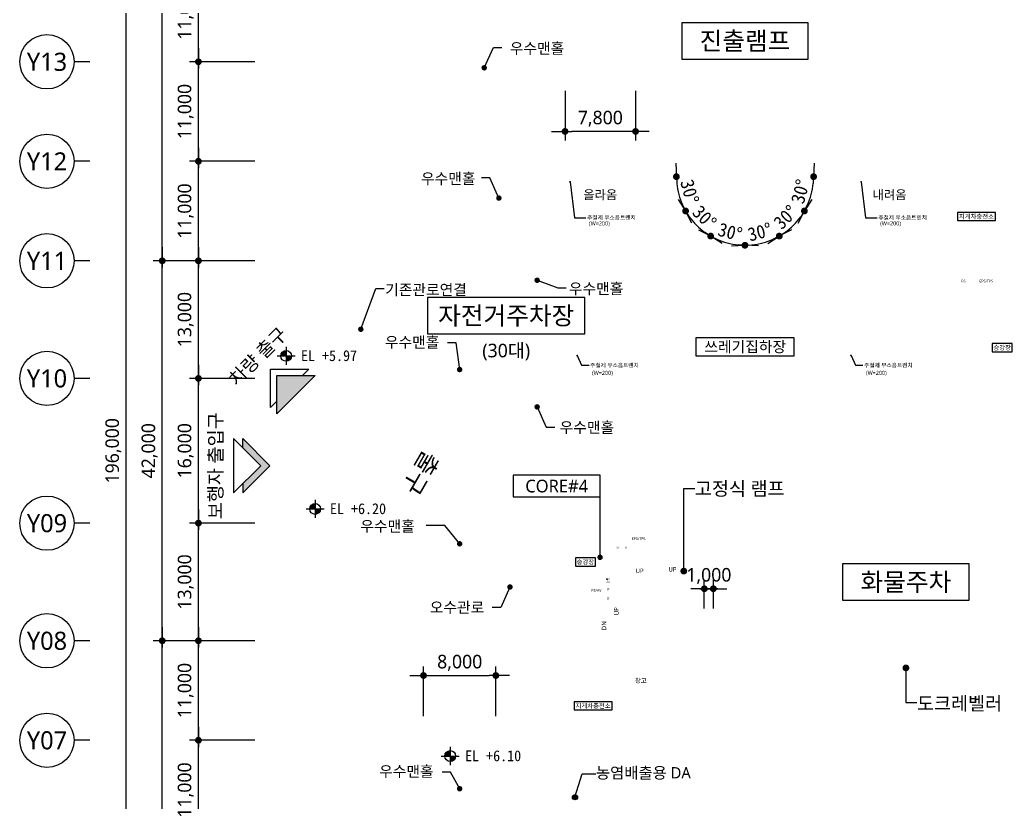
# Model space of a CAD drawing. Header units: millimetres. Extents: x 4806612 to 5147473, y 1423230 to 1974891.
# Drawn here: x 4806612 to 4916362, y 1504552 to 1591024 of the extents above; entities that cross this region are included whole.
import ezdxf
from ezdxf.enums import TextEntityAlignment as Align

# ---------------------------------------------------------------- set-up
doc = ezdxf.new("R2010")
doc.units = ezdxf.units.MM
doc.layers.get('Defpoints').update_dxf_attribs({"color": 140})
for name, color, linetype, lineweight in [('A-AXIS-BUBL', 7, 'Continuous', 25), ('A-DIMS', 7, 'Continuous', 25), ('A-MKXS-LEAD', 7, 'Continuous', 25), ('A-MKXS-TEXT1', 3, 'Continuous', 25), ('A-MKXX-NAME', 3, 'Continuous', 25), ('A-MKXX-SYMB', 7, 'Continuous', 25), ('A-XXXX-SYMB', 7, 'Continuous', 25), ('A-XXXX-TXT2', 3, 'Continuous', 25)]:
    doc.layers.add(name, color=color, linetype=linetype, lineweight=lineweight)
doc.styles.add('HY울릉도L', font='')
doc.styles.add('XR-평면도$0$맑은 고딕', font='malgun.ttf')
doc.styles.add('돋움', font='')
doc.styles.add('돋움체', font='')
doc.styles.add('맑은 고딕', font='malgun.ttf')
doc.styles.add('맑은고딕', font='malgun.ttf')
doc.styles.get('HY울릉도L').set_extended_font_data('HYwulM')
doc.styles.get('돋움').set_extended_font_data('DotumChe')
doc.styles.get('돋움체').set_extended_font_data('DotumChe')
doc.dimstyles.new('CDIM', dxfattribs={"dimtxt": 3, "dimasz": 1.5, "dimexe": 2, "dimexo": 1, "dimgap": 1, "dimtad": 1, "dimdec": 0, "dimrnd": 0.5, "dimzin": 0, "dimdsep": 32, "dimlunit": 6, "dimtxsty": 'HY울릉도L', "dimblk1": '_CIDOT', "dimblk2": '_CIDOT', "dimsah": 1, "dimcen": 5.5, "dimclrd": 2, "dimclre": 2, "dimclrt": 7, "dimadec": 0, "dimazin": 0, "dimtfac": 1, "dimtdec": 0, "dimtix": 1, "dimtmove": 2, "dimatfit": 1, "dimldrblk": '_CIDOT', "dimfxl": 1, "dimtolj": 1, "dimtzin": 0, "dimlwd": -1, "dimarcsym": 0})

# ---------------------------------------------------------------- blocks, each defined once
blk = doc.blocks.new('_CIDOT')
at = {"color": 0, "linetype": 'ByBlock'}
blk.add_line((2, 0), (-1, 0), dxfattribs=at)
at = {"color": 0, "linetype": 'ByBlock', "const_width": 0.5}
blk.add_lwpolyline([(-0.25, 0, 1), (0.25, 0, 1)], format="xyb", close=True, dxfattribs=at)
blk = doc.blocks.new('*D11')
at = {"layer": 'A-DIMS', "lineweight": -2, "transparency": 16777216}
for p, q in [((93193, 111121), (85943, 111121)), ((93193, 100121), (85943, 100121))]:
    blk.add_line(p, q, dxfattribs=at)
at = {"layer": 'A-DIMS', "transparency": 16777216}
blk.add_line((86943, 100871), (86943, 110371), dxfattribs=at)
at = {"layer": 'Defpoints', "color": 0, "transparency": 16777216}
for p in [(86943, 111121), (93693, 111121), (93693, 100121)]:
    blk.add_point(p, dxfattribs=at)
at = {"layer": 'A-DIMS', "transparency": 16777216, "xscale": 750, "yscale": 750, "zscale": 750}
for p, rotation in [((86943, 111121), 90), ((86943, 100121), 270)]:
    blk.add_blockref('_CIDOT', p, dxfattribs=dict(at, rotation=rotation))
at = {"layer": 'A-DIMS', "color": 3, "transparency": 16777216, "insert": (85538, 105621), "char_height": 1500, "attachment_point": 5, "rotation": 90, "style": '맑은고딕'}
blk.add_mtext('\\A1;11,000', dxfattribs=at)
blk = doc.blocks.new('*D12')
at = {"layer": 'A-DIMS', "lineweight": -2, "transparency": 16777216}
for p, q in [((93193, 122121), (85943, 122121)), ((93193, 111121), (85943, 111121))]:
    blk.add_line(p, q, dxfattribs=at)
at = {"layer": 'A-DIMS', "transparency": 16777216}
blk.add_line((86943, 111871), (86943, 121371), dxfattribs=at)
at = {"layer": 'Defpoints', "color": 0, "transparency": 16777216}
for p in [(86943, 122121), (93693, 122121), (93693, 111121)]:
    blk.add_point(p, dxfattribs=at)
at = {"layer": 'A-DIMS', "transparency": 16777216, "xscale": 750, "yscale": 750, "zscale": 750}
for p, rotation in [((86943, 122121), 90), ((86943, 111121), 270)]:
    blk.add_blockref('_CIDOT', p, dxfattribs=dict(at, rotation=rotation))
at = {"layer": 'A-DIMS', "color": 3, "transparency": 16777216, "insert": (85538, 116621), "char_height": 1500, "attachment_point": 5, "rotation": 90, "style": '맑은고딕'}
blk.add_mtext('\\A1;11,000', dxfattribs=at)
blk = doc.blocks.new('*D13')
at = {"layer": 'A-DIMS', "lineweight": -2, "transparency": 16777216}
for p, q in [((93193, 135121), (85943, 135121)), ((93193, 122121), (85943, 122121))]:
    blk.add_line(p, q, dxfattribs=at)
at = {"layer": 'A-DIMS', "transparency": 16777216}
blk.add_line((86943, 122871), (86943, 134371), dxfattribs=at)
at = {"layer": 'Defpoints', "color": 0, "transparency": 16777216}
for p in [(86943, 135121), (93693, 135121), (93693, 122121)]:
    blk.add_point(p, dxfattribs=at)
at = {"layer": 'A-DIMS', "transparency": 16777216, "xscale": 750, "yscale": 750, "zscale": 750}
for p, rotation in [((86943, 135121), 90), ((86943, 122121), 270)]:
    blk.add_blockref('_CIDOT', p, dxfattribs=dict(at, rotation=rotation))
at = {"layer": 'A-DIMS', "color": 3, "transparency": 16777216, "insert": (85538, 128621), "char_height": 1500, "attachment_point": 5, "rotation": 90, "style": '맑은고딕'}
blk.add_mtext('\\A1;13,000', dxfattribs=at)
blk = doc.blocks.new('*D14')
at = {"layer": 'A-DIMS', "lineweight": -2, "transparency": 16777216}
for p, q in [((93193, 151121), (85943, 151121)), ((93193, 135121), (85943, 135121))]:
    blk.add_line(p, q, dxfattribs=at)
at = {"layer": 'A-DIMS', "transparency": 16777216}
blk.add_line((86943, 135871), (86943, 150371), dxfattribs=at)
at = {"layer": 'Defpoints', "color": 0, "transparency": 16777216}
for p in [(86943, 151121), (93693, 151121), (93693, 135121)]:
    blk.add_point(p, dxfattribs=at)
at = {"layer": 'A-DIMS', "transparency": 16777216, "xscale": 750, "yscale": 750, "zscale": 750}
for p, rotation in [((86943, 151121), 90), ((86943, 135121), 270)]:
    blk.add_blockref('_CIDOT', p, dxfattribs=dict(at, rotation=rotation))
at = {"layer": 'A-DIMS', "color": 3, "transparency": 16777216, "insert": (85538, 143121), "char_height": 1500, "attachment_point": 5, "rotation": 90, "style": '맑은고딕'}
blk.add_mtext('\\A1;16,000', dxfattribs=at)
blk = doc.blocks.new('*D15')
at = {"layer": 'A-DIMS', "lineweight": -2, "transparency": 16777216}
for p, q in [((93193, 164121), (85943, 164121)), ((93193, 151121), (85943, 151121))]:
    blk.add_line(p, q, dxfattribs=at)
at = {"layer": 'A-DIMS', "transparency": 16777216}
blk.add_line((86943, 151871), (86943, 163371), dxfattribs=at)
at = {"layer": 'Defpoints', "color": 0, "transparency": 16777216}
for p in [(86943, 164121), (93693, 164121), (93693, 151121)]:
    blk.add_point(p, dxfattribs=at)
at = {"layer": 'A-DIMS', "transparency": 16777216, "xscale": 750, "yscale": 750, "zscale": 750}
for p, rotation in [((86943, 164121), 90), ((86943, 151121), 270)]:
    blk.add_blockref('_CIDOT', p, dxfattribs=dict(at, rotation=rotation))
at = {"layer": 'A-DIMS', "color": 3, "transparency": 16777216, "insert": (85538, 157621), "char_height": 1500, "attachment_point": 5, "rotation": 90, "style": '맑은고딕'}
blk.add_mtext('\\A1;13,000', dxfattribs=at)
blk = doc.blocks.new('*D16')
at = {"layer": 'A-DIMS', "lineweight": -2, "transparency": 16777216}
for p, q in [((93193, 175121), (85943, 175121)), ((93193, 164121), (85943, 164121))]:
    blk.add_line(p, q, dxfattribs=at)
at = {"layer": 'A-DIMS', "transparency": 16777216}
blk.add_line((86943, 164871), (86943, 174371), dxfattribs=at)
at = {"layer": 'Defpoints', "color": 0, "transparency": 16777216}
for p in [(86943, 175121), (93693, 175121), (93693, 164121)]:
    blk.add_point(p, dxfattribs=at)
at = {"layer": 'A-DIMS', "transparency": 16777216, "xscale": 750, "yscale": 750, "zscale": 750}
for p, rotation in [((86943, 175121), 90), ((86943, 164121), 270)]:
    blk.add_blockref('_CIDOT', p, dxfattribs=dict(at, rotation=rotation))
at = {"layer": 'A-DIMS', "color": 3, "transparency": 16777216, "insert": (85538, 169621), "char_height": 1500, "attachment_point": 5, "rotation": 90, "style": '맑은고딕'}
blk.add_mtext('\\A1;11,000', dxfattribs=at)
blk = doc.blocks.new('*D17')
at = {"layer": 'A-DIMS', "lineweight": -2, "transparency": 16777216}
for p, q in [((93193, 186121), (85943, 186121)), ((93193, 175121), (85943, 175121))]:
    blk.add_line(p, q, dxfattribs=at)
at = {"layer": 'A-DIMS', "transparency": 16777216}
blk.add_line((86943, 175871), (86943, 185371), dxfattribs=at)
at = {"layer": 'Defpoints', "color": 0, "transparency": 16777216}
for p in [(86943, 186121), (93693, 186121), (93693, 175121)]:
    blk.add_point(p, dxfattribs=at)
at = {"layer": 'A-DIMS', "transparency": 16777216, "xscale": 750, "yscale": 750, "zscale": 750}
for p, rotation in [((86943, 186121), 90), ((86943, 175121), 270)]:
    blk.add_blockref('_CIDOT', p, dxfattribs=dict(at, rotation=rotation))
at = {"layer": 'A-DIMS', "color": 3, "transparency": 16777216, "insert": (85538, 180621), "char_height": 1500, "attachment_point": 5, "rotation": 90, "style": '맑은고딕'}
blk.add_mtext('\\A1;11,000', dxfattribs=at)
blk = doc.blocks.new('*D18')
at = {"layer": 'A-DIMS', "lineweight": -2, "transparency": 16777216}
for p, q in [((93193, 197121), (85943, 197121)), ((93193, 186121), (85943, 186121))]:
    blk.add_line(p, q, dxfattribs=at)
at = {"layer": 'A-DIMS', "transparency": 16777216}
blk.add_line((86943, 186871), (86943, 196371), dxfattribs=at)
at = {"layer": 'Defpoints', "color": 0, "transparency": 16777216}
for p in [(86943, 197121), (93693, 197121), (93693, 186121)]:
    blk.add_point(p, dxfattribs=at)
at = {"layer": 'A-DIMS', "transparency": 16777216, "xscale": 750, "yscale": 750, "zscale": 750}
for p, rotation in [((86943, 197121), 90), ((86943, 186121), 270)]:
    blk.add_blockref('_CIDOT', p, dxfattribs=dict(at, rotation=rotation))
at = {"layer": 'A-DIMS', "color": 3, "transparency": 16777216, "insert": (85538, 191621), "char_height": 1500, "attachment_point": 5, "rotation": 90, "style": '맑은고딕'}
blk.add_mtext('\\A1;11,000', dxfattribs=at)
blk = doc.blocks.new('*D23')
at = {"layer": 'A-DIMS', "lineweight": -2, "transparency": 16777216}
for p, q in [((93193, 122121), (81943, 122121)), ((93193, 45121), (81943, 45121))]:
    blk.add_line(p, q, dxfattribs=at)
at = {"layer": 'A-DIMS', "transparency": 16777216}
blk.add_line((82943, 45871), (82943, 121371), dxfattribs=at)
at = {"layer": 'Defpoints', "color": 0, "transparency": 16777216}
for p in [(82943, 122121), (93693, 122121), (93693, 45121)]:
    blk.add_point(p, dxfattribs=at)
at = {"layer": 'A-DIMS', "transparency": 16777216, "xscale": 750, "yscale": 750, "zscale": 750}
for p, rotation in [((82943, 122121), 90), ((82943, 45121), 270)]:
    blk.add_blockref('_CIDOT', p, dxfattribs=dict(at, rotation=rotation))
at = {"layer": 'A-DIMS', "color": 3, "transparency": 16777216, "insert": (81542, 83621), "char_height": 1500, "attachment_point": 5, "rotation": 90, "style": '맑은고딕'}
blk.add_mtext('\\A1;77,000', dxfattribs=at)
blk = doc.blocks.new('*D24')
at = {"layer": 'A-DIMS', "lineweight": -2, "transparency": 16777216}
for p, q in [((93193, 241121), (77943, 241121)), ((93193, 45121), (77943, 45121))]:
    blk.add_line(p, q, dxfattribs=at)
at = {"layer": 'A-DIMS', "transparency": 16777216}
blk.add_line((78943, 45871), (78943, 240371), dxfattribs=at)
at = {"layer": 'Defpoints', "color": 0, "transparency": 16777216}
for p in [(78943, 241121), (93693, 241121), (93693, 45121)]:
    blk.add_point(p, dxfattribs=at)
at = {"layer": 'A-DIMS', "transparency": 16777216, "xscale": 750, "yscale": 750, "zscale": 750}
for p, rotation in [((78943, 241121), 90), ((78943, 45121), 270)]:
    blk.add_blockref('_CIDOT', p, dxfattribs=dict(at, rotation=rotation))
at = {"layer": 'A-DIMS', "color": 3, "transparency": 16777216, "insert": (77538, 143121), "char_height": 1500, "attachment_point": 5, "rotation": 90, "style": '맑은고딕'}
blk.add_mtext('\\A1;196,000', dxfattribs=at)
blk = doc.blocks.new('*D26')
at = {"layer": 'A-DIMS', "lineweight": -2, "transparency": 16777216}
for p, q in [((93193, 164121), (81943, 164121)), ((93193, 122121), (81943, 122121))]:
    blk.add_line(p, q, dxfattribs=at)
at = {"layer": 'A-DIMS', "transparency": 16777216}
blk.add_line((82943, 122871), (82943, 163371), dxfattribs=at)
at = {"layer": 'Defpoints', "color": 0, "transparency": 16777216}
for p in [(82943, 164121), (93693, 164121), (93693, 122121)]:
    blk.add_point(p, dxfattribs=at)
at = {"layer": 'A-DIMS', "transparency": 16777216, "xscale": 750, "yscale": 750, "zscale": 750}
for p, rotation in [((82943, 164121), 90), ((82943, 122121), 270)]:
    blk.add_blockref('_CIDOT', p, dxfattribs=dict(at, rotation=rotation))
at = {"layer": 'A-DIMS', "color": 3, "transparency": 16777216, "insert": (81542, 143121), "char_height": 1500, "attachment_point": 5, "rotation": 90, "style": '맑은고딕'}
blk.add_mtext('\\A1;42,000', dxfattribs=at)
blk = doc.blocks.new('*D27')
at = {"layer": 'A-DIMS', "lineweight": -2, "transparency": 16777216}
for p, q in [((93193, 241121), (81943, 241121)), ((93193, 164121), (81943, 164121))]:
    blk.add_line(p, q, dxfattribs=at)
at = {"layer": 'A-DIMS', "transparency": 16777216}
blk.add_line((82943, 164871), (82943, 240371), dxfattribs=at)
at = {"layer": 'Defpoints', "color": 0, "transparency": 16777216}
for p in [(82943, 241121), (93693, 241121), (93693, 164121)]:
    blk.add_point(p, dxfattribs=at)
at = {"layer": 'A-DIMS', "transparency": 16777216, "xscale": 750, "yscale": 750, "zscale": 750}
for p, rotation in [((82943, 241121), 90), ((82943, 164121), 270)]:
    blk.add_blockref('_CIDOT', p, dxfattribs=dict(at, rotation=rotation))
at = {"layer": 'A-DIMS', "color": 3, "transparency": 16777216, "insert": (81542, 202621), "char_height": 1500, "attachment_point": 5, "rotation": 90, "style": '맑은고딕'}
blk.add_mtext('\\A1;77,000', dxfattribs=at)
blk = doc.blocks.new('글_자전거주차장')
at = {"layer": 'A-XXXX-TXT2', "color": 0}
blk.add_lwpolyline([(-8700, -2000), (8700, -2000), (8700, 2000), (-8700, 2000)], close=True, dxfattribs=at)
at = {"layer": 'A-XXXX-TXT2', "style": '맑은고딕'}
blk.add_text('자전거주차장', height=2000, dxfattribs=at).set_placement((0, 0), align=Align.MIDDLE_CENTER)
blk = doc.blocks.new('*D58')
at = {"layer": 'A-DIMS', "lineweight": -2, "transparency": 16777216}
for p, q in [((4851262, 1514050), (4851262, 1519550)), ((4859262, 1514050), (4859262, 1519550))]:
    blk.add_line(p, q, dxfattribs=at)
at = {"layer": 'A-DIMS', "transparency": 16777216}
blk.add_line((4852012, 1518550), (4858512, 1518550), dxfattribs=at)
at = {"layer": 'Defpoints', "color": 0, "transparency": 16777216}
for p in [(4859262, 1518550), (4851262, 1513550), (4859262, 1513550)]:
    blk.add_point(p, dxfattribs=at)
at = {"layer": 'A-DIMS', "transparency": 16777216, "xscale": 750, "yscale": 750, "zscale": 750, "rotation": 180}
blk.add_blockref('_CIDOT', (4851262, 1518550), dxfattribs=at)
at = {"layer": 'A-DIMS', "transparency": 16777216, "xscale": 750, "yscale": 750, "zscale": 750}
blk.add_blockref('_CIDOT', (4859262, 1518550), dxfattribs=at)
at = {"layer": 'A-DIMS', "color": 3, "transparency": 16777216, "insert": (4855262, 1519951), "char_height": 1500, "attachment_point": 5, "style": '맑은고딕'}
blk.add_mtext('\\A1;8,000', dxfattribs=at)
blk = doc.blocks.new('글_진출램프')
at = {"layer": 'A-XXXX-TXT2', "color": 0}
blk.add_lwpolyline([(-7000, -1997), (7000, -1997), (7000, 2003), (-7000, 2003)], close=True, dxfattribs=at)
at = {"layer": 'A-XXXX-TXT2', "style": '맑은고딕'}
blk.add_text('진출램프', height=2000, dxfattribs=at).set_placement((0, 3), align=Align.MIDDLE_CENTER)
blk = doc.blocks.new('글_화물주차')
at = {"layer": 'A-XXXX-TXT2', "color": 0}
blk.add_lwpolyline([(-7000, -2000), (7000, -2000), (7000, 2000), (-7000, 2000)], close=True, dxfattribs=at)
at = {"layer": 'A-XXXX-TXT2', "style": '맑은고딕'}
blk.add_text('화물주차', height=2000, dxfattribs=at).set_placement((0, 0), align=Align.MIDDLE_CENTER)
blk = doc.blocks.new('글_지게차충전소')
at = {"layer": 'A-XXXX-TXT2', "color": 0, "ltscale": 100}
blk.add_lwpolyline([(-2100, 450), (-2100, -450), (2100, -450), (2100, 450)], close=True, dxfattribs=at)
at = {"layer": 'A-XXXX-TXT2', "ltscale": 100, "style": 'XR-평면도$0$맑은 고딕'}
blk.add_text('지게차충전소', height=500, dxfattribs=at).set_placement((0, 0), align=Align.MIDDLE_CENTER)
blk = doc.blocks.new('글_승강장')
at = {"layer": 'A-XXXX-TXT2', "color": 0, "ltscale": 100}
blk.add_lwpolyline([(-1100, 450), (-1100, -450), (1100, -450), (1100, 450)], close=True, dxfattribs=at)
at = {"layer": 'A-XXXX-TXT2', "ltscale": 100, "style": 'XR-평면도$0$맑은 고딕'}
blk.add_text('승강장', height=500, dxfattribs=at).set_placement((0, 0), align=Align.MIDDLE_CENTER)
blk = doc.blocks.new('*D65')
at = {"layer": 'A-DIMS', "lineweight": -2, "transparency": 16777216}
for p, q in [((4882316, 1525942), (4882316, 1529142)), ((4883316, 1525942), (4883316, 1529142))]:
    blk.add_line(p, q, dxfattribs=at)
at = {"layer": 'A-DIMS', "transparency": 16777216}
for p, q in [((4881566, 1528142), (4880816, 1528142)), ((4882316, 1528142), (4883316, 1528142)), ((4884066, 1528142), (4884816, 1528142))]:
    blk.add_line(p, q, dxfattribs=at)
at = {"layer": 'Defpoints', "color": 0, "transparency": 16777216}
for p in [(4883316, 1528142), (4882316, 1525442), (4883316, 1525442)]:
    blk.add_point(p, dxfattribs=at)
at = {"layer": 'A-DIMS', "transparency": 16777216, "xscale": 750, "yscale": 750, "zscale": 750}
blk.add_blockref('_CIDOT', (4882316, 1528142), dxfattribs=at)
at = {"layer": 'A-DIMS', "transparency": 16777216, "xscale": 750, "yscale": 750, "zscale": 750, "rotation": 180}
blk.add_blockref('_CIDOT', (4883316, 1528142), dxfattribs=at)
at = {"layer": 'A-DIMS', "color": 3, "transparency": 16777216, "insert": (4882816, 1529547), "char_height": 1500, "attachment_point": 5, "style": '맑은고딕'}
blk.add_mtext('\\A1;1,000', dxfattribs=at)
blk = doc.blocks.new('*D66')
at = {"layer": 'A-DIMS', "lineweight": -2, "transparency": 16777216}
for p, q in [((4866912, 1583191), (4866912, 1577691)), ((4874712, 1583191), (4874712, 1577691))]:
    blk.add_line(p, q, dxfattribs=at)
at = {"layer": 'A-DIMS', "transparency": 16777216}
blk.add_line((4873962, 1578691), (4867662, 1578691), dxfattribs=at)
at = {"layer": 'Defpoints', "color": 0, "transparency": 16777216}
for p in [(4866912, 1583691), (4874712, 1583691), (4866912, 1578691)]:
    blk.add_point(p, dxfattribs=at)
at = {"layer": 'A-DIMS', "transparency": 16777216, "xscale": 750, "yscale": 750, "zscale": 750}
for p, rotation in [((4866912, 1578691), 179.9999710073349), ((4874712, 1578691), 359.9999710073349)]:
    blk.add_blockref('_CIDOT', p, dxfattribs=dict(at, rotation=rotation))
at = {"layer": 'A-DIMS', "color": 3, "transparency": 16777216, "insert": (4870812, 1580092), "char_height": 1500, "attachment_point": 5, "rotation": 359.99997, "style": '맑은고딕'}
blk.add_mtext('\\A1;7,800', dxfattribs=at)
blk = doc.blocks.new('*D70')
at = {"layer": 'A-DIMS', "transparency": 16777216}
blk.add_arc((4886812, 1573691), 7587, 305.666, 324.334, dxfattribs=at)
at = {"layer": 'Defpoints', "color": 0, "transparency": 16777216}
for p in [(4886812, 1573691), (4886812, 1573691), (4891689, 1567879), (4909069, 1560841), (4899662, 1551434)]:
    blk.add_point(p, dxfattribs=at)
at = {"layer": 'A-DIMS', "transparency": 16777216, "xscale": 750, "yscale": 750, "zscale": 750}
for p, rotation in [((4893383, 1569898), 57.16699755167519), ((4890605, 1567120), 212.8330024483249)]:
    blk.add_blockref('_CIDOT', p, dxfattribs=dict(at, rotation=rotation))
at = {"layer": 'A-DIMS', "color": 3, "transparency": 16777216, "insert": (4891292, 1569211), "char_height": 1500, "attachment_point": 5, "rotation": 45, "style": '돋움'}
blk.add_mtext('\\A1;30°', dxfattribs=at)
blk = doc.blocks.new('*D71')
at = {"layer": 'A-DIMS', "transparency": 16777216}
blk.add_arc((4886812, 1573691), 7587, 335.666, 354.334, dxfattribs=at)
at = {"layer": 'Defpoints', "color": 0, "transparency": 16777216}
for p in [(4861112, 1573691), (4886812, 1573691), (4912512, 1573691), (4893941, 1571096), (4909069, 1560841)]:
    blk.add_point(p, dxfattribs=at)
at = {"layer": 'A-DIMS', "transparency": 16777216, "xscale": 750, "yscale": 750, "zscale": 750}
for p, rotation in [((4894399, 1573691), 87.16699788413507), ((4893383, 1569898), 242.833002115865)]:
    blk.add_blockref('_CIDOT', p, dxfattribs=dict(at, rotation=rotation))
at = {"layer": 'A-DIMS', "color": 3, "transparency": 16777216, "insert": (4892932, 1572051), "char_height": 1500, "attachment_point": 5, "rotation": 75, "style": '돋움'}
blk.add_mtext('\\A1;30°', dxfattribs=at)
blk = doc.blocks.new('*D72')
at = {"layer": 'A-DIMS', "transparency": 16777216}
blk.add_arc((4886812, 1573691), 7587, 275.666, 294.334, dxfattribs=at)
at = {"layer": 'Defpoints', "color": 0, "transparency": 16777216}
for p in [(4886812, 1573691), (4886812, 1573691), (4888129, 1566219), (4899662, 1551434), (4886812, 1547991)]:
    blk.add_point(p, dxfattribs=at)
at = {"layer": 'A-DIMS', "transparency": 16777216, "xscale": 750, "yscale": 750, "zscale": 750}
for p, rotation in [((4890605, 1567120), 27.16699755167506), ((4886812, 1566104), 182.8330024483249)]:
    blk.add_blockref('_CIDOT', p, dxfattribs=dict(at, rotation=rotation))
at = {"layer": 'A-DIMS', "color": 3, "transparency": 16777216, "insert": (4888452, 1567571), "char_height": 1500, "attachment_point": 5, "rotation": 15, "style": '돋움'}
blk.add_mtext('\\A1;30°', dxfattribs=at)
blk = doc.blocks.new('*D73')
at = {"layer": 'A-DIMS', "transparency": 16777216}
blk.add_arc((4886812, 1573691), 7587, 215.666, 234.334, dxfattribs=at)
at = {"layer": 'Defpoints', "color": 0, "transparency": 16777216}
for p in [(4886812, 1573691), (4886812, 1573691), (4881000, 1568814), (4864555, 1560841), (4873962, 1551434)]:
    blk.add_point(p, dxfattribs=at)
at = {"layer": 'A-DIMS', "transparency": 16777216, "xscale": 750, "yscale": 750, "zscale": 750}
for p, rotation in [((4880241, 1569898), 122.8330024483245), ((4883018, 1567120), 327.1669975516754)]:
    blk.add_blockref('_CIDOT', p, dxfattribs=dict(at, rotation=rotation))
at = {"layer": 'A-DIMS', "color": 3, "transparency": 16777216, "insert": (4882331, 1569211), "char_height": 1500, "attachment_point": 5, "rotation": 315, "style": '돋움'}
blk.add_mtext('\\A1;30°', dxfattribs=at)
blk = doc.blocks.new('*D74')
at = {"layer": 'A-DIMS', "transparency": 16777216}
blk.add_arc((4886812, 1573691), 7587, 185.666, 204.334, dxfattribs=at)
at = {"layer": 'Defpoints', "color": 0, "transparency": 16777216}
for p in [(4861112, 1573691), (4886812, 1573691), (4912512, 1573691), (4879340, 1572374), (4864555, 1560841)]:
    blk.add_point(p, dxfattribs=at)
at = {"layer": 'A-DIMS', "transparency": 16777216, "xscale": 750, "yscale": 750, "zscale": 750}
for p, rotation in [((4879225, 1573691), 92.83300211586561), ((4880241, 1569898), 297.1669978841343)]:
    blk.add_blockref('_CIDOT', p, dxfattribs=dict(at, rotation=rotation))
at = {"layer": 'A-DIMS', "color": 3, "transparency": 16777216, "insert": (4880691, 1572051), "char_height": 1500, "attachment_point": 5, "rotation": 285, "style": '돋움'}
blk.add_mtext('\\A1;30°', dxfattribs=at)
blk = doc.blocks.new('*D75')
at = {"layer": 'A-DIMS', "transparency": 16777216}
blk.add_arc((4886812, 1573691), 7587, 245.666, 264.334, dxfattribs=at)
at = {"layer": 'Defpoints', "color": 0, "transparency": 16777216}
for p in [(4886812, 1573691), (4886812, 1573691), (4884217, 1566562), (4873962, 1551434), (4886812, 1547991)]:
    blk.add_point(p, dxfattribs=at)
at = {"layer": 'A-DIMS', "transparency": 16777216, "xscale": 750, "yscale": 750, "zscale": 750}
for p, rotation in [((4883018, 1567120), 152.8330024483255), ((4886812, 1566104), 357.1669975516747)]:
    blk.add_blockref('_CIDOT', p, dxfattribs=dict(at, rotation=rotation))
at = {"layer": 'A-DIMS', "color": 3, "transparency": 16777216, "insert": (4885172, 1567571), "char_height": 1500, "attachment_point": 5, "rotation": 345, "style": '돋움'}
blk.add_mtext('\\A1;30°', dxfattribs=at)
blk = doc.blocks.new('Level')
at = {"layer": 'A-XXXX-SYMB'}
h = blk.add_hatch(color=256, dxfattribs=at)
h.paths.add_polyline_path([(0, 600, 0.4142136), (-600, 0), (0, 0)])
h.paths.add_polyline_path([(600, 0), (0, 0), (0, -600, 0.4142136)])
for p, q in [((-1000, 0), (1000, 0)), ((0, 1000), (0, -1000))]:
    blk.add_line(p, q, dxfattribs=at)
blk.add_circle((0, 0), 600, dxfattribs=at)
blk = doc.blocks.new('차량 출구')
at = {"layer": 'A-XXXX-SYMB'}
blk.add_hatch(color=256, dxfattribs=at).paths.add_polyline_path([(23500, 4689), (21100, 2289), (25900, 2289)])
for p, q in [((21100, 3089), (23500, 5489)), ((23500, 5489), (25900, 3089)), ((21100, 2289), (23500, 4689)), ((23500, 4689), (25900, 2289)), ((21900, 3089), (21100, 3089)), ((25100, 3089), (25900, 3089)), ((21100, 2289), (25900, 2289))]:
    blk.add_line(p, q, dxfattribs=at)
at = {"layer": 'A-XXXX-TXT2', "style": '맑은고딕'}
blk.add_text('차량 출구', height=1200, dxfattribs=at).set_placement((23500, 7089), align=Align.MIDDLE_CENTER)
blk = doc.blocks.new('보행자 출입구')
at = {"layer": 'A-XXXX-SYMB'}
blk.add_hatch(color=256, dxfattribs=at).paths.add_polyline_path([(-35, 4689), (1565, 3089), (2365, 3089), (-35, 5489), (-2435, 3089), (-1635, 3089)])
for p, q in [((-2435, 3089), (-35, 5489)), ((-35, 5489), (2365, 3089)), ((-2435, 2289), (-35, 4689)), ((-35, 4689), (2365, 2289)), ((-1635, 3089), (-2435, 3089)), ((1565, 3089), (2365, 3089)), ((-2435, 2289), (2365, 2289))]:
    blk.add_line(p, q, dxfattribs=at)
at = {"layer": 'A-XXXX-TXT2', "style": '맑은고딕'}
blk.add_text('보행자 출입구', height=1200, rotation=180, dxfattribs=at).set_placement((-35, 689), align=Align.MIDDLE_CENTER)
blk = doc.blocks.new('DIM(210222)')
for p, q in [((74943, 186120.6), (73193, 186120.6)), ((74943, 175120.6), (73193, 175120.6)), ((74943, 164120.6), (73193, 164120.6)), ((74943, 151120.6), (73193, 151120.6)), ((74943, 135120.6), (73193, 135120.6)), ((74943, 122120.6), (73193, 122120.6)), ((74943, 111120.6), (73193, 111120.6))]:
    blk.add_line(p, q)
at = {"layer": 'A-AXIS-BUBL', "ltscale": 0.2}
for centre in [(70193, 186120.6), (70193, 175120.6), (70193, 164120.6), (70193, 151120.6), (70193, 135120.6), (70193, 122120.6), (70193, 111120.6)]:
    blk.add_circle(centre, 3000, dxfattribs=at)
at = {"layer": 'A-XXXX-TXT2', "ltscale": 0.2, "style": '맑은고딕'}
for s, p in [('Y13', (70193, 186120.6)), ('Y12', (70193, 175120.6)), ('Y11', (70193, 164120.6)), ('Y10', (70193, 151120.6)), ('Y09', (70193, 135120.6)), ('Y08', (70193, 122120.6)), ('Y07', (70193, 111120.6))]:
    blk.add_text(s, height=2000, dxfattribs=at).set_placement(p, align=Align.MIDDLE)
at = {"layer": 'A-DIMS'}
for p1, p2, distance, picture, middle in [((93693, 45120.6), (93693, 241120.6), 14750, '*D24', (77538.1, 143120.6)), ((93693, 164120.6), (93693, 241120.6), 10750, '*D27', (81542.2, 202620.6)), ((93693, 186120.6), (93693, 197120.6), 6750, '*D18', (85538.1, 191620.6)), ((93693, 175120.6), (93693, 186120.6), 6750, '*D17', (85538.1, 180620.6)), ((93693, 164120.6), (93693, 175120.6), 6750, '*D16', (85538.1, 169620.6)), ((93693, 122120.6), (93693, 164120.6), 10750, '*D26', (81542.2, 143120.6)), ((93693, 151120.6), (93693, 164120.6), 6750, '*D15', (85538.1, 157620.6)), ((93693, 135120.6), (93693, 151120.6), 6750, '*D14', (85538.1, 143120.6)), ((93693, 122120.6), (93693, 135120.6), 6750, '*D13', (85538.1, 128620.6)), ((93693, 45120.6), (93693, 122120.6), 10750, '*D23', (81542.2, 83620.6)), ((93693, 111120.6), (93693, 122120.6), 6750, '*D12', (85538.1, 116620.6)), ((93693, 100120.6), (93693, 111120.6), 6750, '*D11', (85538.1, 105620.6))]:
    dim = blk.add_aligned_dim(p1=p1, p2=p2, distance=distance, dimstyle='CDIM', override={"dimscale": 500, "dimtxsty": '맑은고딕', "dimclrd": 256, "dimclre": 256, "dimclrt": 3}, dxfattribs=at)
    dim.commit()
    dim.dimension.update_dxf_attribs({"geometry": picture, "text_midpoint": middle})

msp = doc.modelspace()

# ---------------------------------------------------------------- hatches: boundary and pattern name
at = {"layer": 'A-XXXX-SYMB'}
h = msp.add_hatch(color=256, dxfattribs=at)
h.dxf.hatch_style = 1
edge = h.paths.add_edge_path()
edge.add_arc((4868011.8, 1505091.2), 281.2, 0, 360)

# ---------------------------------------------------------------- linework, layer by layer
for points in [[(4857975.9, 1585723.3), (4858983.2, 1587973.3), (4859920.7, 1587973.3)], [(4859600.1, 1571325.5), (4858592.8, 1573575.5), (4857655.3, 1573575.5)], [(4863833.3, 1562243.5), (4866107.1, 1561389.6), (4867044.6, 1561389.6)], [(4844330.6, 1556825.7), (4845967.8, 1561332.6), (4846905.3, 1561332.6)], [(4855261.8, 1552366.7), (4854858, 1555310.4), (4853920.5, 1555310.4)], [(4863833.3, 1548243.5), (4864840.7, 1545993.5), (4865778.2, 1545993.5)], [(4880045.7, 1530091.2), (4880045.7, 1539206.6), (4881270.7, 1539206.6)], [(4870787.4, 1531613.4), (4870787.4, 1538291.2)], [(4855261.8, 1533106.3), (4853618.5, 1535133.8), (4851554.1, 1535133.8)], [(4860809.6, 1528332), (4859802.2, 1526082), (4858864.7, 1526082)], [(4904611.8, 1519391.2), (4904611.8, 1515560.1), (4905836.8, 1515560.1)], [(4855261.8, 1506032.9), (4854254.4, 1507883.8), (4853316.9, 1507883.8)], [(4868011.8, 1505091.2), (4868794.4, 1507695.2), (4870325.7, 1507695.2)]]:
    msp.add_lwpolyline(points)
at = {"layer": 'A-MKXS-LEAD'}
for points, const_width in [([(4857818.9, 1585723.3, -1), (4858118.9, 1585723.3, -1)], 300), ([(4859443.2, 1571325.5, -1), (4859743.2, 1571325.5, -1)], 300), ([(4863676.3, 1562243.5, -1), (4863976.3, 1562243.5, -1)], 300), ([(4844173.7, 1556825.7, 1), (4844473.7, 1556825.7, 1)], 300), ([(4855104.8, 1552366.7, -1), (4855404.8, 1552366.7, -1)], 300), ([(4863676.3, 1548243.5, -1), (4863976.3, 1548243.5, -1)], 300), ([(4855104.8, 1533106.3, -1), (4855404.8, 1533106.3, -1)], 300), ([(4870637.4, 1531613.4, -1), (4870937.4, 1531613.4, -1)], 300), ([(4879858.2, 1530091.2, 1), (4880233.2, 1530091.2, 1)], 375), ([(4860966.6, 1528332, -1), (4860666.6, 1528332, -1)], 300), ([(4904424.3, 1519391.2, 1), (4904799.3, 1519391.2, 1)], 375), ([(4855104.8, 1506032.9, -1), (4855404.8, 1506032.9, -1)], 300)]:
    msp.add_lwpolyline(points, format="xyb", close=True, dxfattribs=dict(at, const_width=const_width))
at = {"layer": 'A-MKXX-SYMB'}
for points in [[(4881411.8, 1555919.8), (4892211.8, 1555919.8), (4892211.8, 1553862.7), (4881411.8, 1553862.7)], [(4870787.4, 1540691.2), (4861187.4, 1540691.2), (4861187.4, 1538291.2), (4870787.4, 1538291.2)]]:
    msp.add_lwpolyline(points, close=True, dxfattribs=at)
at = {"layer": 'A-XXXX-SYMB', "const_width": 100}
for points in [[(4867415.4, 1573116.5, 1), (4867515.4, 1573116.5, 1)], [(4899620, 1573116.5, 1), (4899720, 1573116.5, 1)], [(4868193.2, 1553916.5, 1), (4868293.2, 1553916.5, 1)], [(4898488.4, 1553916.5, 1), (4898588.4, 1553916.5, 1)]]:
    msp.add_lwpolyline(points, format="xyb", close=True, dxfattribs=at)
at = {"layer": 'A-XXXX-SYMB'}
for points in [[(4867465.4, 1573116.5), (4867950.1, 1569122.1), (4869221.6, 1569122.1)], [(4899670, 1573116.5), (4900154.8, 1569122.1), (4901426.3, 1569122.1)], [(4868243.2, 1553916.5), (4868727.9, 1552847), (4869566.9, 1552847)], [(4898538.4, 1553916.5), (4899023.2, 1552847), (4899862.2, 1552847)]]:
    msp.add_lwpolyline(points, dxfattribs=at)
msp.add_circle((4868011.8, 1505091.2), 281.2, dxfattribs=at)

# ---------------------------------------------------------------- block references
for name, p in [('DIM(210222)', (4739418.8, 1400270.6)), ('글_진출램프', (4886811.8, 1588691.2)), ('글_지게차충전소', (4912411.8, 1569291.2)), ('글_자전거주차장', (4860405.3, 1558335.6)), ('글_승강장', (4915261.8, 1554791.2)), ('글_승강장', (4869161.8, 1531091.2)), ('글_화물주차', (4904611.8, 1528891.2)), ('글_지게차충전소', (4870011.8, 1515191.2))]:
    msp.add_blockref(name, p)
at = {"xscale": 1.25, "yscale": 1.25, "zscale": 1.25}
for name, p, rotation in [('차량 출구', (4818420.6, 1526798.4), 45), ('보행자 출입구', (4827395.8, 1541692.9), 270)]:
    msp.add_blockref(name, p, dxfattribs=dict(at, rotation=rotation))
at = {"layer": 'A-MKXS-TEXT1'}
for p in [(4836063.3, 1553879.1), (4839269.7, 1536960.6), (4854212.4, 1509650.8)]:
    msp.add_blockref('Level', p, dxfattribs=at)

# ---------------------------------------------------------------- texts
at = {"layer": 'A-MKXS-TEXT1', "style": '맑은고딕'}
for s, height, p in [('우수맨홀', 1200, (4860798.4, 1587872.3)), ('우수맨홀', 1200, (4850983.2, 1573474.4)), ('주철제 무소음트렌치', 450, (4869357.7, 1569168.9)), ('주철제 무소음트렌치', 450, (4901562.3, 1569168.9)), ('(W=200)', 450, (4869568.2, 1568526.4)), ('(W=200)', 450, (4901772.9, 1568526.4)), ('기존관로연결', 1200, (4847019.1, 1561197.8)), ('우수맨홀', 1200, (4867332.5, 1561308.6)), ('우수맨홀', 1200, (4846988.4, 1555389.4)), ('주철제 무소음트렌치', 450, (4869694.5, 1552834.9)), ('주철제 무소음트렌치', 450, (4899989.8, 1552834.9)), ('(W=200)', 450, (4869905.1, 1552003)), ('(W=200)', 450, (4900200.3, 1552003)), ('우수맨홀', 1200, (4866315.6, 1545972.3)), ('고정식 램프', 1500, (4881270.7, 1539206.6)), ('우수맨홀', 1200, (4844268.8, 1535049.5)), ('오수관로', 1200, (4851952.3, 1526082)), ('도크레벨러', 1500, (4905836.8, 1515461.3)), ('우수맨홀', 1200, (4846348.4, 1507951.6)), ('농염배출용 DA', 1250, (4870325.7, 1507793.4))]:
    msp.add_text(s, height=height, dxfattribs=at).set_placement(p, align=Align.MIDDLE_LEFT)
for p in [(4875154.9, 1530119.8), (4878789.6, 1530289.4)]:
    msp.add_text('UP', height=500, dxfattribs=at).set_placement(p, align=Align.MIDDLE_CENTER)
at = {"layer": 'A-MKXX-NAME', "style": '맑은고딕'}
for s, height, p in [('쓰레기집하장', 1200, (4886838.7, 1554892)), ('CORE#4', 1400, (4865987.4, 1539492.2))]:
    msp.add_text(s, height=height, dxfattribs=at).set_placement(p, align=Align.MIDDLE_CENTER)
at = {"layer": 'A-XXXX-TXT2', "style": '맑은고딕'}
for s, height, p in [('올라옴', 1000, (4870809, 1571691.2)), ('내려옴', 1000, (4902809, 1571691.2)), ('(30대)', 1500, (4860405.3, 1554470.8))]:
    msp.add_text(s, height=height, dxfattribs=at).set_placement(p, align=Align.MIDDLE_CENTER)
at = {"layer": 'A-XXXX-TXT2', "ltscale": 100, "style": '맑은 고딕'}
for s, height, p in [('PS', 300, (4910982, 1562142.5)), ('EPS/TPS', 300, (4913495, 1562147.8)), ('EPS/TPS', 300, (4875042.8, 1533673.3)), ('ST', 200, (4872752.4, 1532706.6)), ('ST', 200, (4873677.4, 1532706.6)), ('배기', 200, (4871675.4, 1529180.1)), ('AD', 200, (4871677.7, 1528880.4)), ('PS/AV', 300, (4870383.8, 1527964.3)), ('ST', 200, (4871675, 1528079.6)), ('ST', 200, (4871675, 1528079.6)), ('ST', 200, (4871671.7, 1527045.1)), ('ST', 200, (4871671.7, 1527045.1)), ('창고', 500, (4875286.8, 1517991.2))]:
    msp.add_text(s, height=height, dxfattribs=at).set_placement(p, align=Align.MIDDLE_CENTER)
at = {"layer": 'A-XXXX-TXT2', "style": '돋움체'}
for s, p in [('EL +5.97', (4837705.2, 1553907)), ('EL +6.20', (4840911.5, 1536988.5)), ('EL +6.10', (4855854.2, 1509678.7))]:
    msp.add_text(s, height=1200, dxfattribs=at).set_placement(p, align=Align.MIDDLE_LEFT)
at = {"layer": 'A-XXXX-TXT2', "style": '맑은고딕'}
msp.add_text('출구', height=2000, rotation=240, dxfattribs=at).set_placement((4850992.7, 1540915.5), align=Align.MIDDLE_CENTER)
at = {"layer": 'A-XXXX-TXT2', "ltscale": 100, "style": '맑은 고딕'}
for s, p in [('UP', (4872591.9, 1525655.9)), ('DN', (4871219.3, 1524063))]:
    msp.add_text(s, height=500, rotation=90, dxfattribs=at).set_placement(p, align=Align.MIDDLE_CENTER)

# ---------------------------------------------------------------- dimensions: what is measured, and where the dimension line sits
at = {"layer": 'A-DIMS'}
for p1, p2, picture, middle in [((4874711.8, 1583691.2), (4866911.8, 1583691.2), '*D66', (4870811.8, 1580092)), ((4851261.8, 1513550), (4859261.8, 1513550), '*D58', (4855261.8, 1519950.9))]:
    dim = msp.add_aligned_dim(p1=p1, p2=p2, distance=5000, dimstyle='CDIM', override={"dimscale": 500, "dimtxsty": '맑은고딕', "dimclrd": 256, "dimclre": 256, "dimclrt": 3}, dxfattribs=at)
    dim.commit()
    dim.dimension.update_dxf_attribs({"geometry": picture, "text_midpoint": middle})
for base, line1, line2, picture, middle in [((4893941.5, 1571096.2), ((4861111.8, 1573691.2), (4912511.8, 1573691.2)), ((4886811.8, 1573691.2), (4909068.7, 1560841.2)), '*D71', (4892932.2, 1572051.3)), ((4879339.8, 1572373.7), ((4912511.8, 1573691.2), (4861111.8, 1573691.2)), ((4886811.8, 1573691.2), (4864555, 1560841.2)), '*D74', (4880691.5, 1572051.3)), ((4880999.6, 1568814.2), ((4886811.8, 1573691.2), (4864555, 1560841.2)), ((4886811.8, 1573691.2), (4873961.8, 1551434.4)), '*D73', (4882331.4, 1569210.8)), ((4884216.8, 1566561.6), ((4886811.8, 1573691.2), (4873961.8, 1551434.4)), ((4886811.8, 1573691.2), (4886811.8, 1547991.2)), '*D75', (4885171.9, 1567570.9)), ((4888129.3, 1566219.3), ((4886811.8, 1573691.2), (4899661.8, 1551434.4)), ((4886811.8, 1573691.2), (4886811.8, 1547991.2)), '*D72', (4888451.7, 1567570.9)), ((4891688.8, 1567879.1), ((4886811.8, 1573691.2), (4909068.7, 1560841.2)), ((4886811.8, 1573691.2), (4899661.8, 1551434.4)), '*D70', (4891292.2, 1569210.8))]:
    dim = msp.add_angular_dim_2l(base=base, line1=line1, line2=line2, dimstyle='CDIM', override={"dimscale": 500, "dimtxsty": '돋움', "dimclrd": 256, "dimclre": 256, "dimclrt": 3}, dxfattribs=at)
    dim.commit()
    dim.dimension.update_dxf_attribs({"geometry": picture, "text_midpoint": middle})
dim = msp.add_linear_dim(base=(4883315.9, 1528142.2), p1=(4882315.9, 1525442.4), p2=(4883315.9, 1525442.4), dimstyle='CDIM', override={"dimscale": 500, "dimtxsty": '맑은고딕', "dimclrd": 256, "dimclre": 256, "dimclrt": 3}, dxfattribs=at)
dim.commit()
dim.dimension.update_dxf_attribs({"geometry": '*D65', "text_midpoint": (4882815.9, 1529547.1)})

doc.saveas('drawing.dxf')
